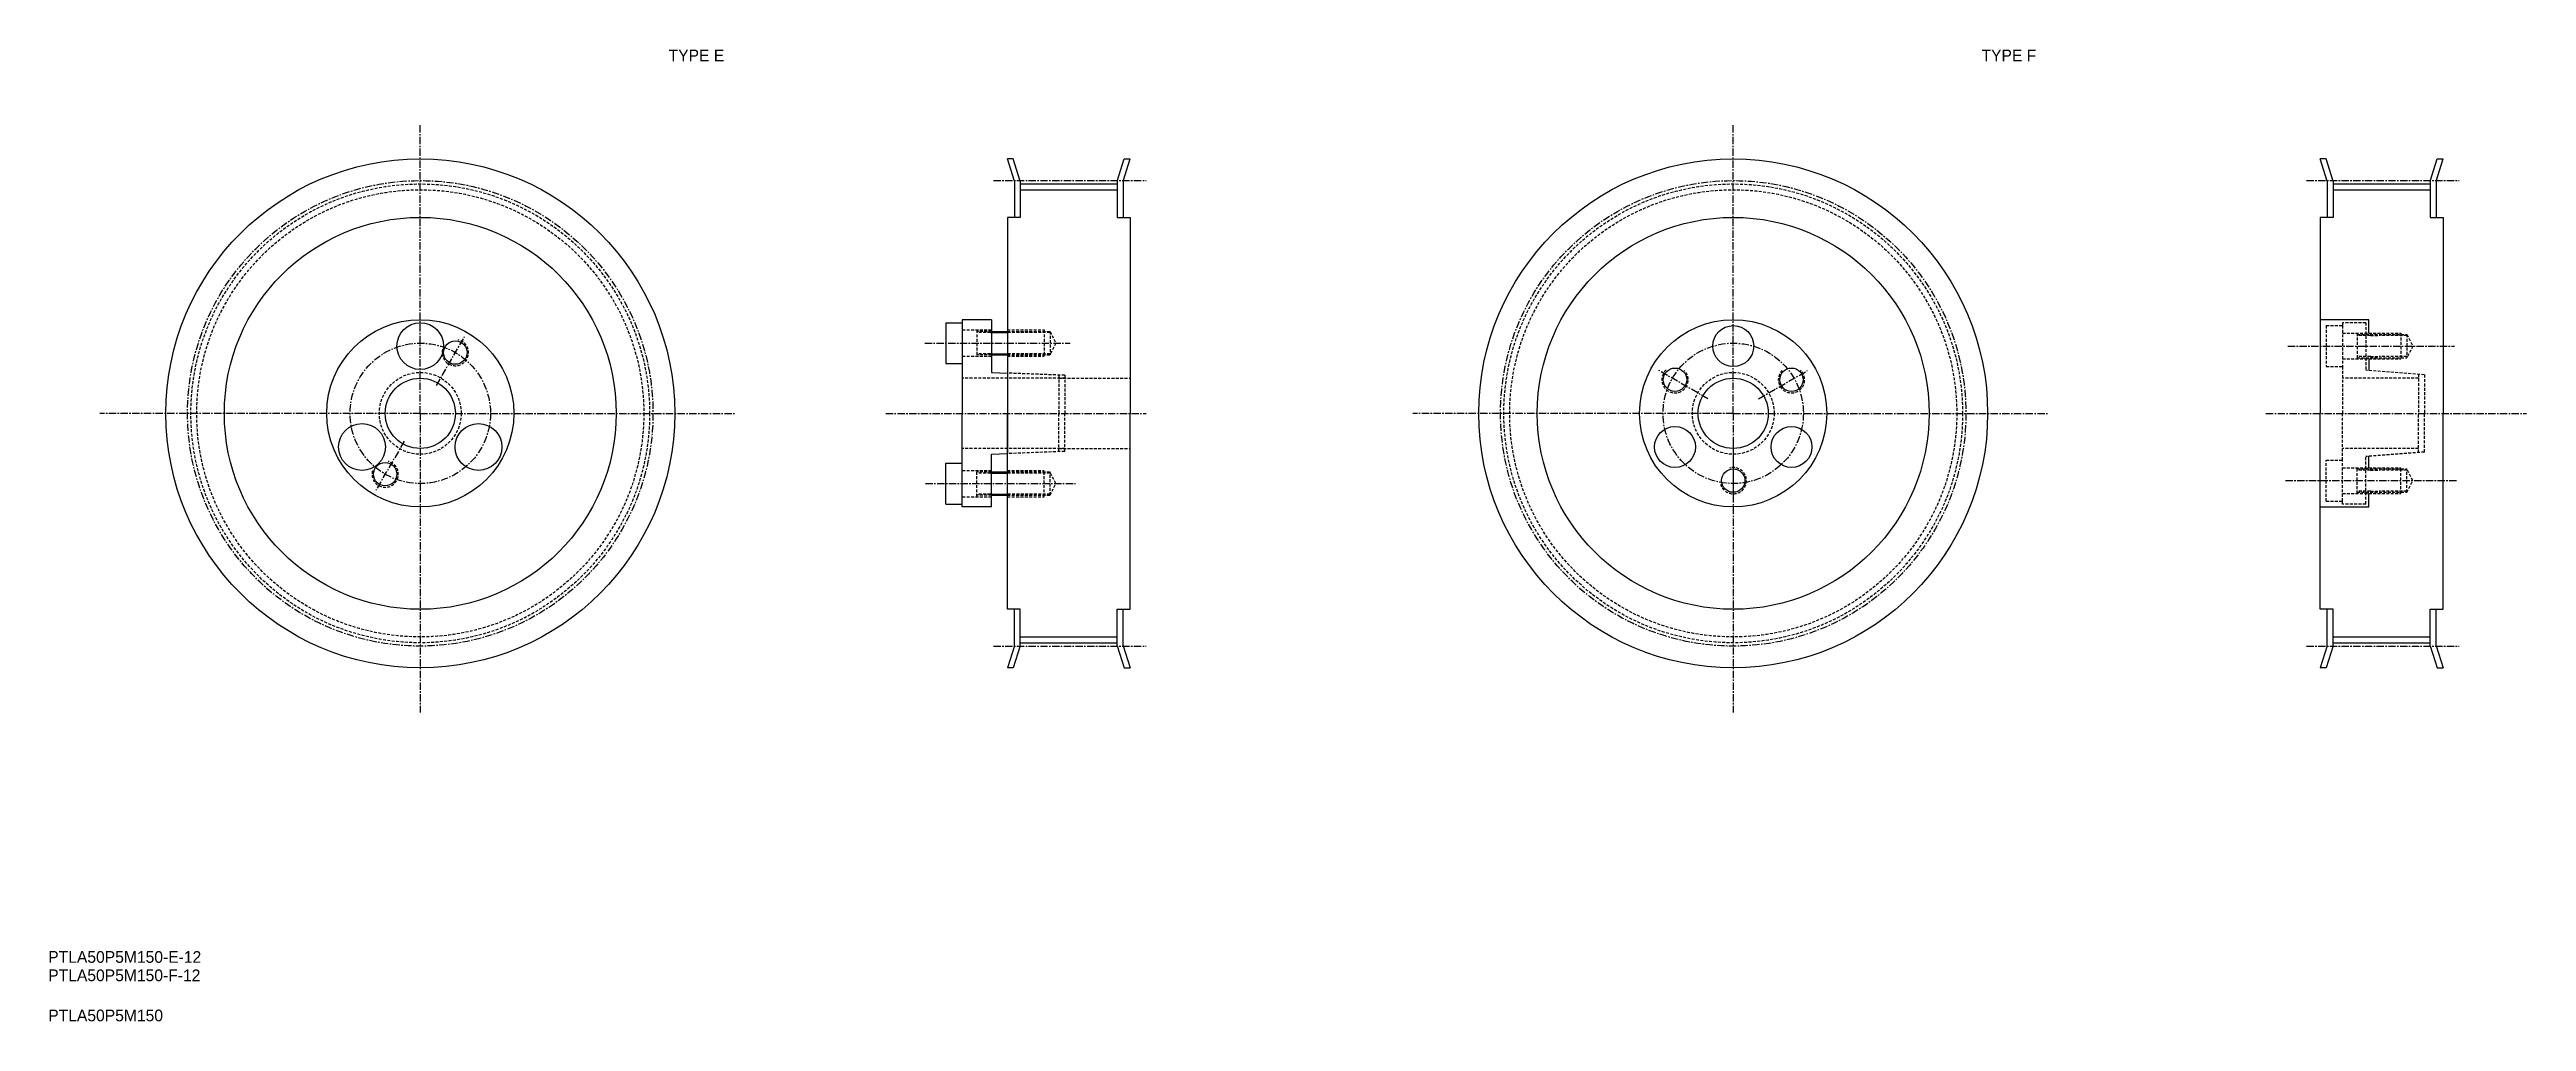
# Model space of a CAD drawing. Extents: x -264 to 159, y 884 to 1050.
import ezdxf

# ---------------------------------------------------------------- set-up
doc = ezdxf.new("R2010")
doc.units = 0
doc.linetypes.add('CENTER', pattern=[2, 1.25, -0.25, 0.25, -0.25])
doc.linetypes.add('DASHED', pattern=[0.75, 0.5, -0.25])
doc.layers.get('0').update_dxf_attribs({"linetype": 'CONTINUOUS'})
doc.layers.add('CENTER', color=1, linetype='CENTER')

msp = doc.modelspace()

# ---------------------------------------------------------------- linework, layer by layer
at = {"color": 7, "linetype": 'CONTINUOUS'}
for p, q in [((-99.4, 1031.55), (-100.4, 1031.55)), ((-99.2, 1027.77), (-100.4, 1031.55)), ((-98.2, 1027.77), (-99.4, 1031.55)), ((-81.6, 1027.77), (-80.4, 1031.55)), ((-80.6, 1027.77), (-79.4, 1031.55)), ((-80.4, 1031.55), (-79.4, 1031.55)), ((125.08, 1031.55), (124.08, 1031.55)), ((125.28, 1027.77), (124.08, 1031.55)), ((126.28, 1027.77), (125.08, 1031.55)), ((142.88, 1027.77), (144.08, 1031.55)), ((143.88, 1027.77), (145.08, 1031.55)), ((144.08, 1031.55), (145.08, 1031.55)), ((-99.2, 1027.77), (-99.2, 1021.55)), ((-98.2, 1027.77), (-98.2, 1021.55)), ((-98.2, 1027.27), (-81.6, 1027.27)), ((-98.2, 1026.27), (-81.6, 1026.27)), ((-81.6, 1027.77), (-81.6, 1021.55)), ((-80.6, 1027.77), (-80.6, 1021.55)), ((125.28, 1027.77), (125.28, 1021.55)), ((126.28, 1027.77), (126.28, 1021.55)), ((126.28, 1027.27), (142.88, 1027.27)), ((126.28, 1026.27), (142.88, 1026.27)), ((142.88, 1027.77), (142.88, 1021.55)), ((143.88, 1027.77), (143.88, 1021.55)), ((-98.2, 1021.55), (-100.4, 1021.55)), ((-100.4, 1021.55), (-100.4, 988.05)), ((-81.6, 1021.55), (-80.6, 1021.55)), ((-81.1, 1021.55), (-79.4, 1021.55)), ((-79.4, 1021.55), (-79.4, 988.05)), ((124.08, 1021.55), (124.08, 988.05)), ((126.28, 1021.55), (124.08, 1021.55)), ((142.88, 1021.55), (143.88, 1021.55)), ((143.38, 1021.55), (145.08, 1021.55)), ((145.08, 1021.55), (145.08, 988.05)), ((-108.1, 1004.05), (-108.1, 997.55)), ((-108.1, 1004.05), (-108.1, 1003.55)), ((-103.1, 1004.05), (-108.1, 1004.05)), ((-103.1, 1004.05), (-103.1, 995.3)), ((-103.1, 1004.05), (-103.1, 997.55)), ((132.38, 1004.05), (124.08, 1004.05)), ((132.38, 1001.75), (132.38, 1004.05)), ((-110.9, 1003.55), (-110.9, 996.55)), ((-110.9, 1003.55), (-108.1, 1003.55)), ((-108.1, 1003.55), (-108.1, 996.55)), ((-108.1, 1003.55), (-108.1, 995.3)), ((-103.3, 1001.85), (-100.4, 1001.85)), ((-103.1, 1002.05), (-100.4, 1002.05)), ((-110.9, 996.55), (-108.1, 996.55)), ((-108.1, 995.3), (-108.1, 988.05)), ((-103.3, 998.25), (-100.4, 998.25)), ((-103.1, 998.05), (-100.4, 998.05)), ((-103.1, 997.55), (-103.1, 995.05)), ((132.38, 997.35), (132.38, 995.38)), ((-103.1, 995.05), (-100.4, 994.93)), ((-100.4, 994.93), (-100.4, 981.16)), ((-108.1, 980.8), (-108.1, 988.05)), ((-100.4, 954.55), (-100.4, 988.05)), ((-79.4, 954.55), (-79.4, 988.05)), ((124.08, 954.55), (124.08, 988.05)), ((145.08, 954.55), (145.08, 988.05)), ((-110.9, 979.55), (-108.1, 979.55)), ((-110.9, 972.55), (-110.9, 979.55)), ((-108.1, 972.55), (-108.1, 980.8)), ((-108.1, 972.55), (-108.1, 979.55)), ((-108.1, 972.05), (-108.1, 978.55)), ((-103.1, 981.05), (-100.4, 981.16)), ((-103.1, 978.55), (-103.1, 981.05)), ((-103.1, 972.05), (-103.1, 980.8)), ((-103.1, 972.05), (-103.1, 978.55)), ((132.38, 978.75), (132.38, 980.71)), ((-103.3, 977.85), (-100.4, 977.85)), ((-103.3, 974.25), (-100.4, 974.25)), ((-103.1, 978.05), (-100.4, 978.05)), ((132.38, 972.05), (132.38, 974.35)), ((-110.9, 972.55), (-108.1, 972.55)), ((-108.1, 972.05), (-108.1, 972.55)), ((-103.1, 972.05), (-108.1, 972.05)), ((-103.1, 974.05), (-100.4, 974.05)), ((124.08, 972.05), (132.38, 972.05)), ((-98.2, 954.55), (-100.4, 954.55)), ((-99.2, 948.33), (-99.2, 954.55)), ((-98.2, 948.33), (-98.2, 954.55)), ((-81.6, 954.55), (-80.6, 954.55)), ((-81.6, 948.33), (-81.6, 954.55)), ((-81.1, 954.55), (-79.4, 954.55)), ((-80.6, 948.33), (-80.6, 954.55)), ((126.28, 954.55), (124.08, 954.55)), ((125.28, 948.33), (125.28, 954.55)), ((126.28, 948.33), (126.28, 954.55)), ((142.88, 948.33), (142.88, 954.55)), ((142.88, 954.55), (143.88, 954.55)), ((143.38, 954.55), (145.08, 954.55)), ((143.88, 948.33), (143.88, 954.55)), ((-98.2, 949.83), (-81.6, 949.83)), ((-98.2, 948.83), (-81.6, 948.83)), ((126.28, 949.83), (142.88, 949.83)), ((126.28, 948.83), (142.88, 948.83)), ((-99.2, 948.33), (-100.4, 944.55)), ((-99.4, 944.55), (-100.4, 944.55)), ((-98.2, 948.33), (-99.4, 944.55)), ((-81.6, 948.33), (-80.4, 944.55)), ((-80.6, 948.33), (-79.4, 944.55)), ((-80.4, 944.55), (-79.4, 944.55)), ((125.28, 948.33), (124.08, 944.55)), ((125.08, 944.55), (124.08, 944.55)), ((126.28, 948.33), (125.08, 944.55)), ((142.88, 948.33), (144.08, 944.55)), ((143.88, 948.33), (145.08, 944.55)), ((144.08, 944.55), (145.08, 944.55))]:
    msp.add_line(p, q, dxfattribs=at)
at = {"color": 3, "linetype": 'DASHED'}
for p, q in [((-108.1, 1002.3), (-103.1, 1002.3)), ((-105.6, 1002.3), (-105.6, 997.8)), ((-103.1, 1002.05), (-105.6, 1002.05)), ((-103.3, 1001.85), (-105.6, 1001.85)), ((-100.4, 1002.3), (-94.1, 1002.3)), ((-100.4, 1002.05), (-93.1, 1002.05)), ((-93.1, 1001.85), (-100.4, 1001.85)), ((-94.1, 1002.3), (-94.1, 997.8)), ((-93.1, 1002.05), (-93.1, 998.05)), ((-93.1, 1002.05), (-92.1, 1000.05)), ((-92.1, 1000.05), (-93.1, 998.05)), ((125.08, 1003.05), (125.08, 996.05)), ((125.08, 1003.05), (127.88, 1003.05)), ((131.88, 1003.55), (127.88, 1003.55)), ((127.88, 1003.55), (127.88, 1003.05)), ((127.88, 1003.05), (127.88, 996.05)), ((127.88, 1001.75), (137.88, 1001.75)), ((130.38, 1001.75), (130.38, 997.35)), ((130.38, 1001.55), (138.88, 1001.55)), ((132.68, 1001.35), (130.38, 1001.35)), ((131.88, 1003.55), (131.88, 995.42)), ((132.68, 1001.35), (134.18, 1001.35)), ((138.88, 1001.35), (134.18, 1001.35)), ((137.88, 1001.75), (137.88, 997.35)), ((138.88, 1001.55), (139.88, 999.55)), ((138.88, 1001.55), (138.88, 997.55)), ((139.88, 999.55), (138.88, 997.55)), ((-108.1, 997.8), (-103.1, 997.8)), ((-103.3, 998.25), (-105.6, 998.25)), ((-103.1, 998.05), (-105.6, 998.05)), ((-93.1, 998.25), (-100.4, 998.25)), ((-100.4, 998.05), (-93.1, 998.05)), ((-100.4, 997.8), (-94.1, 997.8)), ((125.08, 996.05), (127.88, 996.05)), ((127.88, 997.35), (137.88, 997.35)), ((127.88, 996.05), (127.88, 988.05)), ((132.68, 997.75), (130.38, 997.75)), ((130.38, 997.55), (138.88, 997.55)), ((141.88, 994.66), (131.88, 995.42)), ((132.68, 997.75), (134.18, 997.75)), ((138.88, 997.75), (134.18, 997.75)), ((-90.6, 994.05), (-108.1, 994.05)), ((-90.6, 994.55), (-100.4, 994.93)), ((-91.6, 994.59), (-91.6, 988.05)), ((-91.6, 994.05), (-79.4, 994.05)), ((-90.6, 994.55), (-90.6, 988.05)), ((140.88, 994.05), (127.88, 994.05)), ((140.88, 994.73), (140.88, 988.05)), ((141.88, 994.66), (141.88, 988.05)), ((-91.6, 981.5), (-91.6, 988.05)), ((-90.6, 981.55), (-90.6, 988.05)), ((127.88, 980.05), (127.88, 988.05)), ((140.88, 981.36), (140.88, 988.05)), ((141.88, 981.43), (141.88, 988.05)), ((-90.6, 982.05), (-108.1, 982.05)), ((-108.1, 978.3), (-103.1, 978.3)), ((-105.6, 973.8), (-105.6, 978.3)), ((-90.6, 981.55), (-100.4, 981.16)), ((-100.4, 978.3), (-94.1, 978.3)), ((-94.1, 973.8), (-94.1, 978.3)), ((-91.6, 982.05), (-79.4, 982.05)), ((125.08, 973.05), (125.08, 980.05)), ((125.08, 980.05), (127.88, 980.05)), ((140.88, 982.05), (127.88, 982.05)), ((127.88, 973.05), (127.88, 980.05)), ((127.88, 978.75), (137.88, 978.75)), ((130.38, 974.35), (130.38, 978.75)), ((130.38, 978.55), (138.88, 978.55)), ((132.68, 978.35), (130.38, 978.35)), ((141.88, 981.43), (131.88, 980.67)), ((131.88, 972.55), (131.88, 980.67)), ((132.68, 978.35), (134.18, 978.35)), ((138.88, 978.35), (134.18, 978.35)), ((137.88, 974.35), (137.88, 978.75)), ((138.88, 974.55), (138.88, 978.55)), ((139.88, 976.55), (138.88, 978.55)), ((-103.1, 978.05), (-105.6, 978.05)), ((-103.3, 977.85), (-105.6, 977.85)), ((-103.3, 974.25), (-105.6, 974.25)), ((-100.4, 978.05), (-93.1, 978.05)), ((-93.1, 977.85), (-100.4, 977.85)), ((-93.1, 974.25), (-100.4, 974.25)), ((-92.1, 976.05), (-93.1, 978.05)), ((-93.1, 974.05), (-93.1, 978.05)), ((-93.1, 974.05), (-92.1, 976.05)), ((127.88, 974.35), (137.88, 974.35)), ((132.68, 974.75), (130.38, 974.75)), ((130.38, 974.55), (138.88, 974.55)), ((132.68, 974.75), (134.18, 974.75)), ((138.88, 974.75), (134.18, 974.75)), ((138.88, 974.55), (139.88, 976.55)), ((-108.1, 973.8), (-103.1, 973.8)), ((-103.1, 974.05), (-105.6, 974.05)), ((-100.4, 974.05), (-93.1, 974.05)), ((-100.4, 973.8), (-94.1, 973.8)), ((125.08, 973.05), (127.88, 973.05)), ((127.88, 972.55), (127.88, 973.05)), ((131.88, 972.55), (127.88, 972.55))]:
    msp.add_line(p, q, dxfattribs=at)
at = {"color": 7, "linetype": 'CONTINUOUS'}
for centre, radius in [((-200.78, 988.05), 43.5), ((23.71, 988.05), 43.5), ((-200.78, 988.05), 33.5), ((23.71, 988.05), 33.5), ((-200.78, 988.05), 16), ((23.71, 988.05), 16), ((-200.78, 999.55), 4), ((-194.78, 998.44), 2), ((23.71, 999.55), 3.5), ((13.75, 993.8), 2), ((33.67, 993.8), 2), ((-200.78, 988.05), 6), ((23.71, 988.05), 6), ((-210.74, 982.3), 4), ((-190.82, 982.3), 4), ((13.75, 982.3), 3.5), ((33.67, 982.3), 3.5), ((-206.78, 977.65), 2), ((23.71, 976.55), 2)]:
    msp.add_circle(centre, radius, dxfattribs=at)
at = {"color": 3, "linetype": 'DASHED'}
for centre, radius in [((-200.78, 988.05), 39.22), ((-200.78, 988.05), 38.22), ((23.71, 988.05), 39.22), ((23.71, 988.05), 38.22), ((-200.78, 988.05), 7), ((23.71, 988.05), 7)]:
    msp.add_circle(centre, radius, dxfattribs=at)
for centre, start, end in [((-194.78, 998.44), 165, 77), ((13.75, 993.8), 133, 45), ((33.67, 993.8), 135, 47), ((-206.78, 977.65), 165, 77), ((23.71, 976.55), 195, 107)]:
    msp.add_arc(centre, 2.25, start, end, dxfattribs=at)
at = {"layer": 'CENTER', "color": 1, "linetype": 'CENTER'}
for p, q in [((-200.78, 988.05), (-200.78, 1037.43)), ((23.71, 988.05), (23.71, 1037.43)), ((-102.76, 1027.84), (-76.65, 1027.84)), ((121.72, 1027.84), (147.84, 1027.84)), ((-198.03, 992.81), (-193.19, 1001.18)), ((-114.53, 1000.05), (-89.65, 1000.05)), ((118.53, 999.55), (147.03, 999.55)), ((19.38, 990.55), (11, 995.38)), ((28.04, 990.55), (36.41, 995.38)), ((-200.78, 988.05), (-255.57, 988.05)), ((-200.78, 988.05), (-146.8, 988.05)), ((-200.78, 988.05), (-200.78, 936.89)), ((-121.19, 988.05), (-76.65, 988.05)), ((-121.19, 988.05), (-76.65, 988.05)), ((-121.19, 988.05), (-76.65, 988.05)), ((-121.19, 988.05), (-76.65, 988.05)), ((-121.19, 988.05), (-76.65, 988.05)), ((-121.19, 988.05), (-76.65, 988.05)), ((23.71, 988.05), (-31.08, 988.05)), ((23.71, 988.05), (77.69, 988.05)), ((23.71, 988.05), (23.71, 936.89)), ((114.8, 988.05), (159.34, 988.05)), ((114.8, 988.05), (159.34, 988.05)), ((114.8, 988.05), (159.34, 988.05)), ((114.8, 988.05), (159.34, 988.05)), ((114.8, 988.05), (159.34, 988.05)), ((114.8, 988.05), (159.34, 988.05)), ((-203.53, 983.28), (-208.36, 974.91)), ((23.71, 983.05), (23.71, 973.38)), ((-114.41, 976.05), (-88.74, 976.05)), ((118.13, 976.55), (147.43, 976.55)), ((-102.76, 948.26), (-76.65, 948.26)), ((121.72, 948.26), (147.84, 948.26))]:
    msp.add_line(p, q, dxfattribs=at)
for centre, radius in [((-200.78, 988.05), 39.79), ((23.71, 988.05), 39.79), ((-200.78, 988.05), 12), ((23.71, 988.05), 12)]:
    msp.add_circle(centre, radius, dxfattribs=at)

# ---------------------------------------------------------------- texts
at = {"color": 7, "linetype": 'CONTINUOUS'}
for s, p in [('TYPE E', (-158.32, 1048.24)), ('TYPE F', (66.16, 1048.24)), ('PTLA50P5M150-E-12', (-264.39, 894.12)), ('PTLA50P5M150-F-12', (-264.39, 890.98)), ('PTLA50P5M150', (-264.39, 884.12))]:
    msp.add_text(s, height=2, dxfattribs=at).set_placement(p)

doc.saveas('drawing.dxf')
